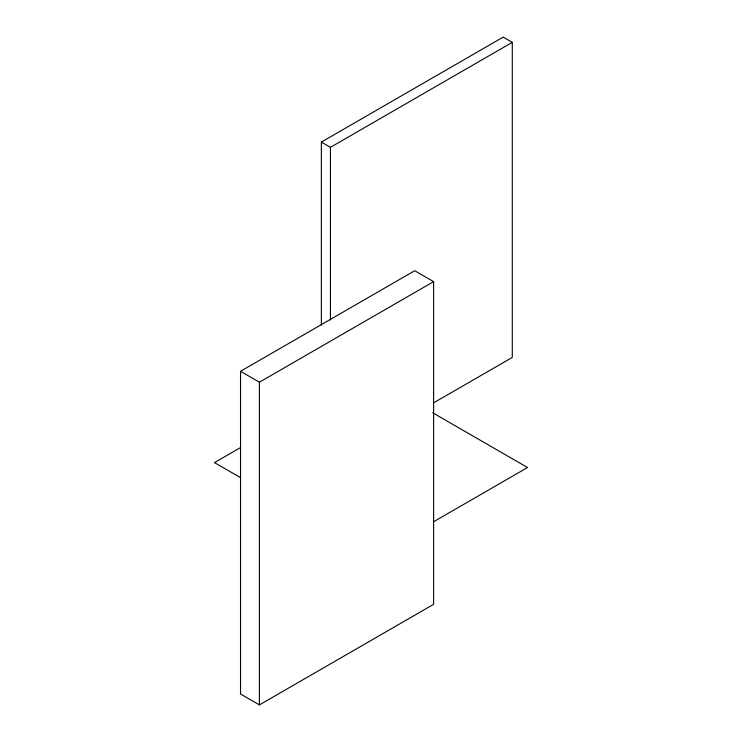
<?xml version="1.0" encoding="UTF-8"?>
<svg xmlns="http://www.w3.org/2000/svg" width="742" height="742" viewBox="0 0 742 742"><rect width="100%" height="100%" fill="white"/><g stroke="black" fill="none" stroke-linecap="round" stroke-linejoin="round"><path stroke-width="1.11" d="M321.36 325.107L321.36 142.084L503.197 37.1L512.286 42.35L512.286 357.431L433.356 402.999M321.36 142.084L330.45 147.324L512.286 42.35M240.529 371.297L414.713 270.728L433.606 281.635L433.606 604.331L259.412 704.9L240.529 693.993L240.529 371.297L259.412 382.204L433.606 281.635M240.519 447.574L214.466 462.618L240.427 477.607M433.356 521.895L527.534 467.516L432.66 412.747M330.45 147.324L330.45 319.923M259.412 382.204L259.412 704.9"/></g></svg>
